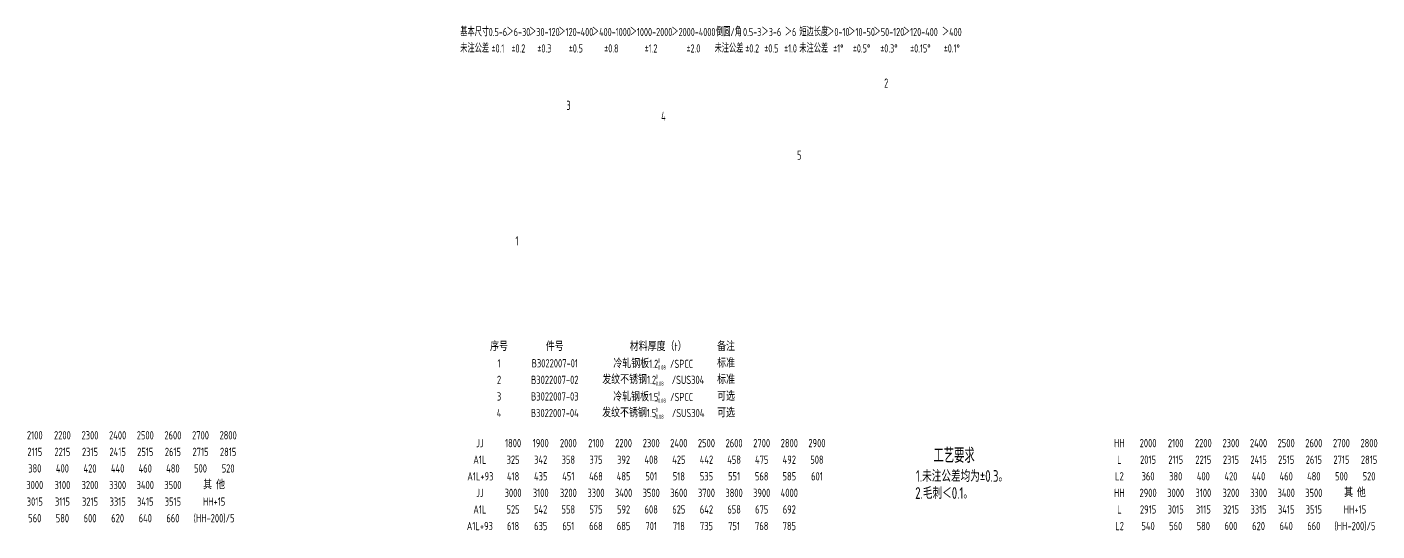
# Model space of a CAD drawing. Header units: inches. Extents: x 14216 to 120088, y -29410 to 23559.
# Drawn here: x 67193 to 71591, y 18060 to 19702 of the extents above; entities that cross this region are included whole.
import ezdxf
from ezdxf.enums import TextEntityAlignment as Align

# ---------------------------------------------------------------- set-up
doc = ezdxf.new("R2010")
doc.units = ezdxf.units.IN
doc.header["$LTSCALE"] = 0.3
doc.header["$MEASUREMENT"] = 0
doc.layers.add('2', color=2, linetype='Continuous')
doc.layers.add('2细实线', color=2, linetype='Continuous')
doc.layers.add('粗实线', color=7, linetype='Continuous', lineweight=30)
doc.styles.add('HZ', font='isocp2.shx', dxfattribs={"width": 0.7, "bigfont": 'hztxt.shx'})

msp = doc.modelspace()

# ---------------------------------------------------------------- texts
at = {"layer": '2', "color": 4, "style": 'HZ', "width": 0.7}
for s, p in [('2', (69985.782, 19504.175)), ('3', (68950.553, 19431.594)), ('4', (69259.143, 19396.173)), ('5', (69702.314, 19269.456)), ('1', (68784.387, 18989.979))]:
    msp.add_text(s, height=30, dxfattribs=at).set_placement(p)
at = {"layer": '2', "style": 'HZ', "width": 0.8}
for s, p in [('序号', (68730.921, 18660.651)), ('件号', (68912.595, 18660.651)), ('材料厚度（t）', (69249.481, 18660.651)), ('备注', (69470.543, 18660.651)), ('1', (68730.921, 18606.651)), ('B3022007-01', (68912.595, 18606.651)), ('冷轧钢板1.2   /SPCC', (69233.299, 18604.711)), ('标准', (69470.543, 18606.651)), ('2', (68730.921, 18552.651)), ('B3022007-02', (68912.595, 18552.651)), ('发纹不锈钢1.2    /SUS304 ', (69239.814, 18552.651)), ('标准', (69470.543, 18552.651)), ('3', (68730.921, 18498.651)), ('B3022007-03', (68912.595, 18498.651)), ('冷轧钢板1.5   /SPCC', (69233.299, 18496.711)), ('可选', (69470.543, 18498.651)), ('4', (68730.921, 18444.651)), ('B3022007-04', (68912.595, 18444.651)), ('发纹不锈钢1.5    /SUS304 ', (69239.814, 18444.651)), ('可选', (69470.543, 18444.651))]:
    msp.add_text(s, height=27, dxfattribs=at).set_placement(p, align=Align.MIDDLE_CENTER)
at = {"layer": '2', "color": 6, "style": 'HZ', "width": 0.75}
for s, p in [('1.未注公差均为±0.3。', (70089.041, 18220.476)), ('2.毛刺＜0.1。', (70086.895, 18165.08))]:
    msp.add_text(s, height=38, dxfattribs=at).set_placement(p)
at = {"layer": '2', "char_height": 13.728, "attachment_point": 1, "style": 'HZ'}
for insert in [(69241.407, 18622.563), (69234.183, 18570.125), (69241.407, 18514.563), (69234.183, 18462.125)]:
    msp.add_mtext(' 0\\P-0.08', dxfattribs=dict(at, insert=insert))
at = {"layer": '2细实线', "linetype": 'ByBlock', "style": 'HZ', "width": 0.65}
for s, p in [('基本尺寸', (68651.43, 19685.481)), ('0.5-6', (68727.165, 19685.481)), ('＞6-30', (68793.99, 19685.481)), ('＞30-120', (68878.635, 19685.481)), ('＞120-400', (68981.1, 19685.481)), ('＞400-1000', (69096.93, 19685.481)), ('＞1000-2000', (69226.125, 19685.481)), ('＞2000-4000', (69364.23, 19685.481)), ('倒圆/角', (69480.06, 19685.481)), ('0.5-3', (69555.795, 19685.481)), ('＞3-6', (69618.165, 19685.481)), ('＞6', (69680.535, 19685.481)), ('短边长度', (69756.27, 19685.481)), ('＞0-10', (69836.46, 19685.481)), ('＞10-50', (69912.195, 19685.481)), ('＞50-120', (70001.295, 19685.481)), ('＞120-400', (70103.76, 19685.481)), ('＞400', (70206.225, 19685.481)), ('未注公差', (68651.43, 19632.021)), ('%%p0.1', (68727.165, 19632.021)), ('%%p0.2', (68793.99, 19632.021)), ('%%p0.3', (68878.635, 19632.021)), ('%%p0.5', (68981.1, 19632.021)), ('%%p0.8', (69096.93, 19632.021)), ('%%p1.2', (69226.125, 19632.021)), ('%%p2.0', (69364.23, 19632.021)), ('未注公差', (69480.06, 19632.021)), ('%%p0.2', (69555.795, 19632.021)), ('%%p0.5', (69618.165, 19632.021)), ('%%p1.0', (69680.535, 19632.021)), ('未注公差', (69756.27, 19632.021)), ('%%p1%%d', (69836.46, 19632.021)), ('%%p0.5%%d', (69912.195, 19632.021)), ('%%p0.3%%d', (70001.295, 19632.021)), ('%%p0.15%%d', (70103.76, 19632.021)), ('%%p0.1%%d', (70206.225, 19632.021))]:
    msp.add_text(s, height=26.73, dxfattribs=at).set_placement(p, align=Align.MIDDLE_CENTER)
at = {"layer": '2细实线', "style": 'HZ', "width": 0.8}
for s, p in [('2100', (67218.25, 18372.151)), ('2200', (67308.25, 18372.151)), ('2300', (67398.25, 18372.151)), ('2400', (67488.25, 18372.151)), ('2500', (67578.25, 18372.151)), ('2600', (67668.25, 18372.151)), ('2700', (67758.25, 18372.151)), ('2800', (67848.25, 18372.151)), ('JJ', (68668.293, 18346.606)), ('1800', (68776.69, 18346.606)), ('1900', (68866.69, 18346.606)), ('2000', (68956.69, 18346.606)), ('2100', (69046.69, 18346.606)), ('2200', (69136.69, 18346.606)), ('2300', (69226.69, 18346.606)), ('2400', (69316.69, 18346.606)), ('2500', (69406.69, 18346.606)), ('2600', (69496.69, 18346.606)), ('2700', (69586.69, 18346.606)), ('2800', (69676.69, 18346.606)), ('2900', (69766.69, 18346.606)), ('HH', (70752.18, 18346.606)), ('2000', (70845.63, 18346.606)), ('2100', (70935.63, 18346.606)), ('2200', (71025.63, 18346.606)), ('2300', (71115.63, 18346.606)), ('2400', (71205.63, 18346.606)), ('2500', (71295.63, 18346.606)), ('2600', (71385.63, 18346.606)), ('2700', (71475.63, 18346.606)), ('2800', (71565.63, 18346.606)), ('2115', (67218.25, 18318.151)), ('2215', (67308.25, 18318.151)), ('2315', (67398.25, 18318.151)), ('2415', (67488.25, 18318.151)), ('2515', (67578.25, 18318.151)), ('2615', (67668.25, 18318.151)), ('2715', (67758.25, 18318.151)), ('2815', (67848.25, 18318.151)), ('A1L', (68668.293, 18292.606)), ('325', (68776.69, 18292.606)), ('342', (68866.69, 18292.606)), ('358', (68956.69, 18292.606)), ('375', (69046.69, 18292.606)), ('392', (69136.69, 18292.606)), ('408', (69226.69, 18292.606)), ('425', (69316.69, 18292.606)), ('442', (69406.69, 18292.606)), ('458', (69496.69, 18292.606)), ('475', (69586.69, 18292.606)), ('492', (69676.69, 18292.606)), ('508', (69766.69, 18292.606)), ('L', (70752.18, 18292.606)), ('2015', (70845.63, 18292.606)), ('2115', (70935.63, 18292.606)), ('2215', (71025.63, 18292.606)), ('2315', (71115.63, 18292.606)), ('2415', (71205.63, 18292.606)), ('2515', (71295.63, 18292.606)), ('2615', (71385.63, 18292.606)), ('2715', (71475.63, 18292.606)), ('2815', (71565.63, 18292.606)), ('380', (67218.25, 18264.151)), ('400', (67308.25, 18264.151)), ('420', (67398.25, 18264.151)), ('440', (67488.25, 18264.151)), ('460', (67578.25, 18264.151)), ('480', (67668.25, 18264.151)), ('500', (67758.25, 18264.151)), ('520', (67848.25, 18264.151)), ('3000', (67218.25, 18210.151)), ('3100', (67308.25, 18210.151)), ('3200', (67398.25, 18210.151)), ('3300', (67488.25, 18210.151)), ('3400', (67578.25, 18210.151)), ('3500', (67668.25, 18210.151)), ('其 他', (67802.33, 18210.151)), ('A1L+93', (68669.989, 18238.484)), ('418', (68776.69, 18238.606)), ('435', (68866.69, 18238.606)), ('451', (68956.69, 18238.606)), ('468', (69046.69, 18238.606)), ('485', (69136.69, 18238.606)), ('501', (69226.69, 18238.606)), ('518', (69316.69, 18238.606)), ('535', (69406.69, 18238.606)), ('551', (69496.69, 18238.606)), ('568', (69586.69, 18238.606)), ('585', (69676.69, 18238.606)), ('601', (69766.69, 18238.606)), ('L2', (70752.18, 18238.606)), ('360', (70845.63, 18238.606)), ('380', (70935.63, 18238.606)), ('400', (71025.63, 18238.606)), ('420', (71115.63, 18238.606)), ('440', (71205.63, 18238.606)), ('460', (71295.63, 18238.606)), ('480', (71385.63, 18238.606)), ('500', (71475.63, 18238.606)), ('520', (71565.63, 18238.606)), ('3015', (67218.25, 18156.151)), ('3115', (67308.25, 18156.151)), ('3215', (67398.25, 18156.151)), ('3315', (67488.25, 18156.151)), ('3415', (67578.25, 18156.151)), ('3515', (67668.25, 18156.151)), ('HH+15', (67802.33, 18156.151)), ('JJ', (68668.293, 18184.606)), ('3000', (68776.69, 18184.606)), ('3100', (68866.69, 18184.606)), ('3200', (68956.69, 18184.606)), ('3300', (69046.69, 18184.606)), ('3400', (69136.69, 18184.606)), ('3500', (69226.69, 18184.606)), ('3600', (69316.69, 18184.606)), ('3700', (69406.69, 18184.606)), ('3800', (69496.69, 18184.606)), ('3900', (69586.69, 18184.606)), ('4000', (69676.69, 18184.606)), ('HH', (70752.18, 18184.606)), ('2900', (70845.63, 18184.606)), ('3000', (70935.63, 18184.606)), ('3100', (71025.63, 18184.606)), ('3200', (71115.63, 18184.606)), ('3300', (71205.63, 18184.606)), ('3400', (71295.63, 18184.606)), ('3500', (71385.63, 18184.606)), ('其 他', (71519.709, 18184.606)), ('A1L', (68668.293, 18130.606)), ('525', (68776.69, 18130.606)), ('542', (68866.69, 18130.606)), ('558', (68956.69, 18130.606)), ('575', (69046.69, 18130.606)), ('592', (69136.69, 18130.606)), ('608', (69226.69, 18130.606)), ('625', (69316.69, 18130.606)), ('642', (69406.69, 18130.606)), ('658', (69496.69, 18130.606)), ('675', (69586.69, 18130.606)), ('692', (69676.69, 18130.606)), ('L', (70752.18, 18130.606)), ('2915', (70845.63, 18130.606)), ('3015', (70935.63, 18130.606)), ('3115', (71025.63, 18130.606)), ('3215', (71115.63, 18130.606)), ('3315', (71205.63, 18130.606)), ('3415', (71295.63, 18130.606)), ('3515', (71385.63, 18130.606)), ('HH+15', (71519.709, 18130.606)), ('560', (67218.25, 18102.151)), ('580', (67308.25, 18102.151)), ('600', (67398.25, 18102.151)), ('620', (67488.25, 18102.151)), ('640', (67578.25, 18102.151)), ('660', (67668.25, 18102.151)), ('(HH-200)/5', (67802.33, 18102.151)), ('A1L+93', (68668.293, 18076.606)), ('618', (68776.69, 18076.606)), ('635', (68866.69, 18076.606)), ('651', (68956.69, 18076.606)), ('668', (69046.69, 18076.606)), ('685', (69136.69, 18076.606)), ('701', (69226.69, 18076.606)), ('718', (69316.69, 18076.606)), ('735', (69406.69, 18076.606)), ('751', (69496.69, 18076.606)), ('768', (69586.69, 18076.606)), ('785', (69676.69, 18076.606)), ('L2 ', (70759.114, 18076.606)), ('540', (70845.63, 18076.606)), ('560', (70935.63, 18076.606)), ('580', (71025.63, 18076.606)), ('600', (71115.63, 18076.606)), ('620', (71205.63, 18076.606)), ('640', (71295.63, 18076.606)), ('660', (71385.63, 18076.606)), ('(HH-200)/5', (71519.709, 18076.606))]:
    msp.add_text(s, height=27, dxfattribs=at).set_placement(p, align=Align.MIDDLE_CENTER)
at = {"layer": '粗实线', "color": 3, "linetype": 'Continuous', "lineweight": -3, "style": 'HZ', "width": 0.7}
msp.add_text('工艺要求', height=48, dxfattribs=at).set_placement((70146.437, 18282.395))

doc.saveas('drawing.dxf')
